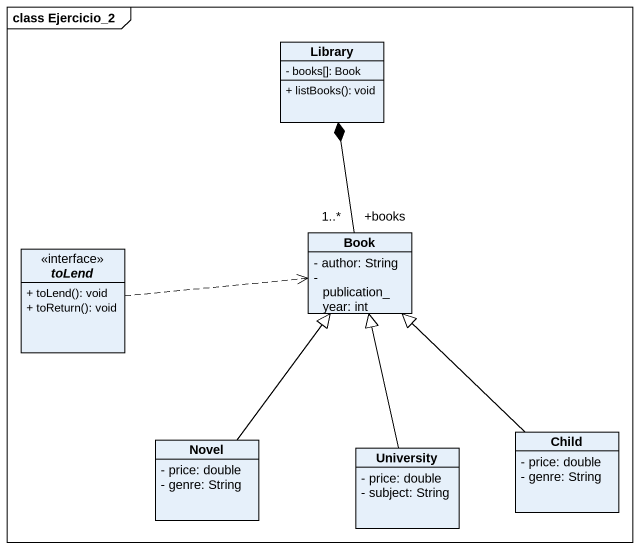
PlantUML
@startuml
mainframe class Ejercicio_2
hide circle
hide empty members
skinparam classAttributeIconSize 0
class Library {
  - books[]: Book
  + listBooks(): void
}
interface toLend <<interface>> {
  + toLend(): void
  + toReturn(): void
}
class Book {
  - author: String
  - publication_year: int
}
class Child {
  - price: double
  - genre: String
}
class Novel {
  - price: double
  - genre: String
}
class University {
  - price: double
  - subject: String
}
toLend .right.> Book
Book "+books\n1..*" -up-* Library
Child -up-|> Book
Novel -up-|> Book
University -up-|> Book
@enduml
